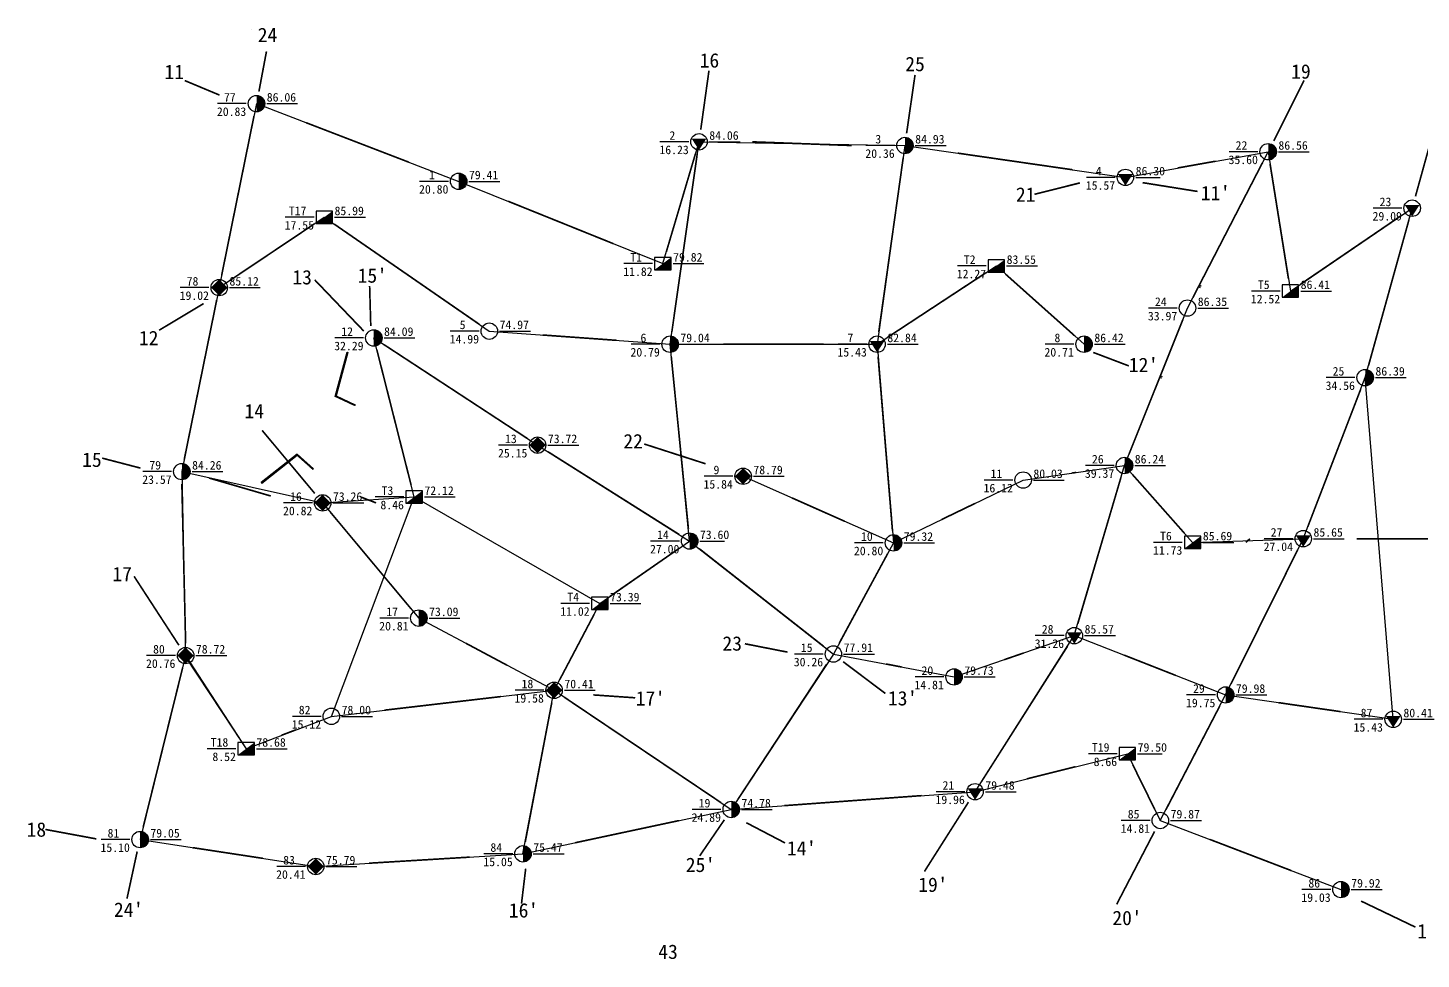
# Model space of a CAD drawing. Extents: x 520403 to 520696, y 4061789 to 4062037.
# Drawn here: x 520427.8 to 520597.5, y 4061923.4 to 4062036.7 of the extents above; entities that cross this region are included whole.
import ezdxf
from ezdxf.enums import TextEntityAlignment as Align

# ---------------------------------------------------------------- set-up
doc = ezdxf.new("R2010")
doc.units = 0
doc.header["$LTSCALE"] = 0.5
doc.linetypes.add('DIVIDE2', pattern=[15.875, 6.35, -3.175, 0, -3.175, 0, -3.175])
doc.layers.get('0').update_dxf_attribs({"linetype": 'CONTINUOUS'})
for name, color, linetype in [('10', 7, 'DIVIDE2'), ('4', 7, 'CONTINUOUS'), ('__get_xy', 4, 'CONTINUOUS'), ('PUB_TITLE', 4, 'CONTINUOUS'), ('WALL', 4, 'CONTINUOUS'), ('勘探点', 5, 'CONTINUOUS'), ('外部构架', 195, 'CONTINUOUS')]:
    doc.layers.add(name, color=color, linetype=linetype)
doc.layers.add('GH-08-G1-公园', color=7, linetype='CONTINUOUS', lineweight=0)
doc.layers.get('0').off()
doc.layers.get('PUB_TITLE').off()
doc.styles.add('宋体', font='')
doc.styles.add('黑体', font='simhei.ttf')
doc.styles.get('宋体').set_extended_font_data('SimSun')
pattern_1 = [(233.42941, (6.591708, 20.202038), (0.02549917, -0.01891705), [])]

# ---------------------------------------------------------------- blocks, each defined once
blk = doc.blocks.new('A$C765D70C4')
at = {"layer": '外部构架'}
h = blk.add_hatch(dxfattribs=at)
h.set_pattern_fill('ANSI31', color=256, scale=0.02)
h.set_pattern_definition(pattern_1)
h.paths.add_polyline_path([(6.21, 20.04), (3.59, 19.66), (1.83, 24.95), (1.93, 24.97), (3.66, 19.77), (6.2, 20.14)])
h = blk.add_hatch(dxfattribs=at)
h.set_pattern_fill('ANSI31', color=256, scale=0.02)
h.set_pattern_definition(pattern_1)
h.paths.add_polyline_path([(6.21, 10.84), (3.59, 11.23), (1.83, 5.93), (1.93, 5.92), (3.66, 11.12), (6.2, 10.75)])
for points in [[(5.29, 25.47), (3.41, 22.95), (3.64, 19.98)], [(5.38, 5.94), (3.41, 7.94), (3.64, 10.9)]]:
    blk.add_lwpolyline(points)
for points in [[(6.21, 20.04), (3.59, 19.66), (1.83, 24.95), (1.93, 24.97), (3.66, 19.77), (6.2, 20.14)], [(6.21, 10.84), (3.59, 11.23), (1.83, 5.93), (1.93, 5.92), (3.66, 11.12), (6.2, 10.75)]]:
    blk.add_lwpolyline(points, close=True, dxfattribs=at)

msp = doc.modelspace()

# ---------------------------------------------------------------- linework, layer by layer
at = {"layer": '10', "ltscale": 0.2, "const_width": 0.2}
for points in [[(520455.97, 4062028.99), (520456.89, 4062033.87)], [(520509.76, 4062024.35), (520510.76, 4062031.53)], [(520534.82, 4062023.9), (520535.85, 4062031.02)], [(520451.18, 4062028.56), (520446.94, 4062030.33)], [(520579.52, 4062022.99), (520583.21, 4062030.36)], [(520455.38, 4062026.05), (520451.43, 4062006.59)], [(520596.77, 4062016.23), (520599.44, 4062025.87)], [(520461.74, 4062025.19), (520474.22, 4062020.39)], [(520516.05, 4062022.87), (520528.12, 4062022.42)], [(520505.57, 4062009.48), (520509.12, 4062021.43)], [(520509.33, 4062021.38), (520506.24, 4061999.71)], [(520534.41, 4062020.93), (520531.43, 4061999.71)], [(520541.05, 4062021.49), (520555.02, 4062019.47)], [(520567.85, 4062019.69), (520572.44, 4062020.51)], [(520578.15, 4062020.33), (520569.7, 4062003.96)], [(520579.07, 4062020.18), (520581.31, 4062006.18)], [(520555.92, 4062017.87), (520550.39, 4062016.48)], [(520563.55, 4062017.9), (520570.24, 4062016.83)], [(520486.32, 4062015.63), (520499.12, 4062010.47)], [(520582.79, 4062005.54), (520595.13, 4062013.95)], [(520452.38, 4062005.95), (520462.68, 4062012.85)], [(520465.16, 4062012.84), (520482.78, 4062000.67)], [(520595.97, 4062013.34), (520591.05, 4061995.6)], [(520468.74, 4061999.83), (520462.77, 4062006.06)], [(520532.48, 4061999.05), (520544.49, 4062006.94)], [(520546.87, 4062006.76), (520555.31, 4061999.23)], [(520469.59, 4062000.44), (520469.45, 4062005.32)], [(520449.24, 4062003.18), (520443.82, 4061999.93)], [(520450.84, 4062003.65), (520446.88, 4061984.19)], [(520568.46, 4062001.24), (520561.9, 4061984.85)], [(520490.5, 4061999.35), (520499.54, 4061998.7)], [(520474.5, 4061981.08), (520470.33, 4061997.54)], [(520471.21, 4061998.17), (520488.64, 4061986.76)], [(520512.53, 4061998.23), (520524.73, 4061998.23)], [(520557.55, 4061997.23), (520561.87, 4061995.59)], [(520506.17, 4061996.74), (520508.26, 4061975.75)], [(520531.35, 4061996.73), (520533.1, 4061975.53)], [(520590.11, 4061992.76), (520583.64, 4061975.95)], [(520462.77, 4061980.06), (520456.36, 4061987.74)], [(520491.16, 4061985.14), (520507.14, 4061975.06)], [(520510.35, 4061983.67), (520502.88, 4061986.08)], [(520441.54, 4061983.15), (520436.89, 4061984.36)], [(520449.86, 4061981.95), (520457.41, 4061979.75)], [(520555.44, 4061982.61), (520554.91, 4061982.54)], [(520560.92, 4061982.02), (520555.66, 4061964.19)], [(520562.34, 4061982.34), (520568.64, 4061975.22)], [(520446.59, 4061981.22), (520447.05, 4061961.82)], [(520470.23, 4061978.91), (520468.37, 4061979.63)], [(520520.86, 4061979.52), (520527.28, 4061976.67)], [(520539.08, 4061976.88), (520543.16, 4061978.85)], [(520464.69, 4061977.76), (520474.48, 4061966.03)], [(520507.17, 4061973.4), (520498.71, 4061967.53)], [(520509.59, 4061973.33), (520524.73, 4061961.44)], [(520582.44, 4061973.21), (520574.32, 4061956.87)], [(520576.14, 4061974.1), (520576.61, 4061974.55)], [(520589.61, 4061974.55), (520599.61, 4061974.55)], [(520532.51, 4061972.72), (520526.62, 4061961.83)], [(520446.23, 4061961.58), (520440.78, 4061969.96)], [(520496.78, 4061965.34), (520492.61, 4061957.42)], [(520481.17, 4061961.82), (520486.17, 4061959.15)], [(520520.33, 4061960.74), (520515.13, 4061961.76)], [(520554.43, 4061961.48), (520543.96, 4061945.01)], [(520527.09, 4061959.58), (520532.24, 4061955.7)], [(520546.74, 4061959.83), (520549.09, 4061960.64)], [(520561.29, 4061960.38), (520567.6, 4061957.9)], [(520446.69, 4061958.86), (520441.87, 4061939.38)], [(520447.86, 4061959.06), (520453.6, 4061950.24)], [(520525.08, 4061959.26), (520514.29, 4061942.83)], [(520532.29, 4061959.3), (520534.21, 4061958.93)], [(520471.24, 4061953.67), (520485.45, 4061955.33)], [(520491.63, 4061954.62), (520488.4, 4061937.65)], [(520493.15, 4061955.25), (520512.22, 4061942.42)], [(520496.69, 4061955.53), (520501.78, 4061955.18)], [(520580.09, 4061954.59), (520587.62, 4061953.5)], [(520572.96, 4061954.2), (520566.4, 4061941.57)], [(520460.49, 4061951.29), (520458.71, 4061950.61)], [(520549.46, 4061945.31), (520555.39, 4061946.79)], [(520562.36, 4061947.02), (520565.04, 4061941.58)], [(520519.95, 4061942.05), (520536.67, 4061943.27)], [(520542.35, 4061942.47), (520536.99, 4061934.03)], [(520494.47, 4061937.53), (520507.11, 4061940.23)], [(520512.64, 4061940.33), (520509.63, 4061935.93)], [(520515.31, 4061939.97), (520520.02, 4061937.51)], [(520436.18, 4061938), (520429.98, 4061939.15)], [(520565.01, 4061938.91), (520560.4, 4061930.04)], [(520571.78, 4061937.92), (520581.63, 4061934.15)], [(520441.15, 4061936.46), (520439.91, 4061930.73)], [(520447.93, 4061936.93), (520456.46, 4061935.63)], [(520469.37, 4061935.04), (520481.63, 4061935.78)], [(520488.45, 4061934.39), (520487.94, 4061930.13)], [(520590.15, 4061930.43), (520596.76, 4061927.26)]]:
    msp.add_lwpolyline(points, dxfattribs=at)
at = {"layer": '4'}
for p, q in [((520454.43, 4062027.52), (520450.93, 4062027.52)), ((520456.93, 4062027.52), (520460.68, 4062027.52)), ((520508.3, 4062022.87), (520504.8, 4062022.87)), ((520510.8, 4062022.87), (520514.55, 4062022.87)), ((520533.37, 4062022.42), (520529.87, 4062022.42)), ((520535.87, 4062022.42), (520539.62, 4062022.42)), ((520577.59, 4062021.66), (520574.09, 4062021.66)), ((520580.09, 4062021.66), (520583.84, 4062021.66)), ((520479.04, 4062018.06), (520475.54, 4062018.06)), ((520481.54, 4062018.06), (520485.29, 4062018.06)), ((520560.21, 4062018.54), (520556.71, 4062018.54)), ((520562.71, 4062018.54), (520565.71, 4062018.54)), ((520464.93, 4062014.44), (520462.93, 4062014.44)), ((520462.93, 4062014.44), (520462.93, 4062012.94)), ((520464.93, 4062012.94), (520464.93, 4062014.44)), ((520595.12, 4062014.79), (520591.62, 4062014.79)), ((520462.68, 4062013.69), (520459.18, 4062013.69)), ((520462.93, 4062012.94), (520464.93, 4062012.94)), ((520465.18, 4062013.69), (520468.93, 4062013.69)), ((520503.9, 4062008.04), (520500.4, 4062008.04)), ((520506.15, 4062008.79), (520504.15, 4062008.79)), ((520504.15, 4062008.79), (520504.15, 4062007.29)), ((520504.15, 4062007.29), (520506.15, 4062007.29)), ((520506.15, 4062007.29), (520506.15, 4062008.79)), ((520506.4, 4062008.04), (520510.15, 4062008.04)), ((520544.5, 4062007.76), (520541, 4062007.76)), ((520546.75, 4062008.51), (520544.75, 4062008.51)), ((520544.75, 4062008.51), (520544.75, 4062007.01)), ((520546.75, 4062007.01), (520546.75, 4062008.51)), ((520547, 4062007.76), (520550.75, 4062007.76)), ((520544.75, 4062007.01), (520546.75, 4062007.01)), ((520449.89, 4062005.12), (520446.39, 4062005.12)), ((520452.39, 4062005.12), (520456.14, 4062005.12)), ((520580.3, 4062004.7), (520576.8, 4062004.7)), ((520582.55, 4062005.45), (520580.55, 4062005.45)), ((520580.55, 4062005.45), (520580.55, 4062003.95)), ((520580.55, 4062003.95), (520582.55, 4062003.95)), ((520582.55, 4062003.95), (520582.55, 4062005.45)), ((520582.8, 4062004.7), (520586.55, 4062004.7)), ((520567.77, 4062002.63), (520564.27, 4062002.63)), ((520570.27, 4062002.63), (520574.02, 4062002.63)), ((520468.71, 4061998.99), (520465.21, 4061998.99)), ((520471.21, 4061998.99), (520474.96, 4061998.99)), ((520482.77, 4061999.82), (520479.27, 4061999.82)), ((520485.27, 4061999.82), (520489.02, 4061999.82)), ((520504.78, 4061998.23), (520501.28, 4061998.23)), ((520507.28, 4061998.23), (520511.03, 4061998.23)), ((520529.98, 4061998.23), (520526.48, 4061998.23)), ((520532.48, 4061998.23), (520536.23, 4061998.23)), ((520555.18, 4061998.23), (520551.68, 4061998.23)), ((520557.68, 4061998.23), (520561.43, 4061998.23)), ((520589.4, 4061994.16), (520585.9, 4061994.16)), ((520591.9, 4061994.16), (520595.65, 4061994.16)), ((520488.65, 4061985.94), (520485.15, 4061985.94)), ((520491.15, 4061985.94), (520494.9, 4061985.94)), ((520560.1, 4061983.46), (520556.6, 4061983.46)), ((520562.6, 4061983.46), (520566.35, 4061983.46)), ((520445.34, 4061982.72), (520441.84, 4061982.72)), ((520447.84, 4061982.72), (520451.59, 4061982.72)), ((520513.67, 4061982.15), (520510.17, 4061982.15)), ((520516.17, 4061982.15), (520519.92, 4061982.15)), ((520475.87, 4061980.38), (520473.87, 4061980.38)), ((520473.87, 4061980.38), (520473.87, 4061978.88)), ((520475.87, 4061978.88), (520475.87, 4061980.38)), ((520547.76, 4061981.69), (520544.26, 4061981.69)), ((520550.26, 4061981.69), (520554.01, 4061981.69)), ((520462.48, 4061978.91), (520458.98, 4061978.91)), ((520464.98, 4061978.91), (520468.73, 4061978.91)), ((520473.62, 4061979.63), (520470.12, 4061979.63)), ((520473.87, 4061978.88), (520475.87, 4061978.88)), ((520476.12, 4061979.63), (520479.87, 4061979.63)), ((520507.16, 4061974.26), (520503.66, 4061974.26)), ((520509.66, 4061974.26), (520512.66, 4061974.26)), ((520531.98, 4061974.04), (520528.48, 4061974.04)), ((520534.48, 4061974.04), (520538.23, 4061974.04)), ((520568.39, 4061974.1), (520564.89, 4061974.1)), ((520570.64, 4061974.85), (520568.64, 4061974.85)), ((520568.64, 4061974.85), (520568.64, 4061973.35)), ((520568.64, 4061973.35), (520570.64, 4061973.35)), ((520570.64, 4061973.35), (520570.64, 4061974.85)), ((520570.89, 4061974.1), (520574.64, 4061974.1)), ((520581.86, 4061974.55), (520578.36, 4061974.55)), ((520584.36, 4061974.55), (520588.11, 4061974.55)), ((520496.23, 4061966.67), (520492.73, 4061966.67)), ((520498.48, 4061967.42), (520496.48, 4061967.42)), ((520496.48, 4061967.42), (520496.48, 4061965.92)), ((520498.48, 4061965.92), (520498.48, 4061967.42)), ((520498.73, 4061966.67), (520502.48, 4061966.67)), ((520474.19, 4061964.88), (520470.69, 4061964.88)), ((520476.69, 4061964.88), (520480.44, 4061964.88)), ((520496.48, 4061965.92), (520498.48, 4061965.92)), ((520553.99, 4061962.75), (520550.49, 4061962.75)), ((520556.49, 4061962.75), (520560.24, 4061962.75)), ((520445.8, 4061960.32), (520442.3, 4061960.32)), ((520448.3, 4061960.32), (520452.05, 4061960.32)), ((520524.66, 4061960.51), (520521.16, 4061960.51)), ((520527.16, 4061960.51), (520530.91, 4061960.51)), ((520539.35, 4061957.72), (520535.85, 4061957.72)), ((520541.85, 4061957.72), (520545.6, 4061957.72)), ((520490.66, 4061956.09), (520487.16, 4061956.09)), ((520493.16, 4061956.09), (520496.91, 4061956.09)), ((520572.41, 4061955.53), (520568.91, 4061955.53)), ((520574.91, 4061955.53), (520578.66, 4061955.53)), ((520463.54, 4061952.92), (520460.04, 4061952.92)), ((520466.04, 4061952.92), (520469.79, 4061952.92)), ((520592.81, 4061952.56), (520589.31, 4061952.56)), ((520595.31, 4061952.56), (520599.06, 4061952.56)), ((520455.42, 4061949.73), (520453.42, 4061949.73)), ((520453.42, 4061949.73), (520453.42, 4061948.23)), ((520455.42, 4061948.23), (520455.42, 4061949.73)), ((520453.17, 4061948.98), (520449.67, 4061948.98)), ((520453.42, 4061948.23), (520455.42, 4061948.23)), ((520455.67, 4061948.98), (520459.42, 4061948.98)), ((520560.45, 4061948.37), (520556.95, 4061948.37)), ((520562.7, 4061949.12), (520560.7, 4061949.12)), ((520560.7, 4061949.12), (520560.7, 4061947.62)), ((520562.7, 4061947.62), (520562.7, 4061949.12)), ((520562.95, 4061948.37), (520565.95, 4061948.37)), ((520560.7, 4061947.62), (520562.7, 4061947.62)), ((520541.91, 4061943.74), (520538.41, 4061943.74)), ((520544.41, 4061943.74), (520548.16, 4061943.74)), ((520512.22, 4061941.58), (520508.72, 4061941.58)), ((520514.72, 4061941.58), (520518.47, 4061941.58)), ((520564.46, 4061940.24), (520560.96, 4061940.24)), ((520566.96, 4061940.24), (520570.71, 4061940.24)), ((520440.26, 4061937.92), (520436.76, 4061937.92)), ((520442.76, 4061937.92), (520446.51, 4061937.92)), ((520486.87, 4061936.18), (520483.37, 4061936.18)), ((520489.37, 4061936.18), (520493.12, 4061936.18)), ((520461.64, 4061934.64), (520458.14, 4061934.64)), ((520464.14, 4061934.64), (520467.89, 4061934.64)), ((520586.45, 4061931.83), (520582.95, 4061931.83)), ((520588.95, 4061931.83), (520592.7, 4061931.83))]:
    msp.add_line(p, q, dxfattribs=at)
at = {"layer": '4', "const_width": 1}
for points in [[(520455.68, 4062027.02, 1), (520455.68, 4062028.02, 1)], [(520534.62, 4062021.92, 1), (520534.62, 4062022.92, 1)], [(520578.84, 4062021.16, 1), (520578.84, 4062022.16, 1)], [(520480.29, 4062017.56, 1), (520480.29, 4062018.56, 1)], [(520469.96, 4061998.49, 1), (520469.96, 4061999.49, 1)], [(520506.03, 4061997.73, 1), (520506.03, 4061998.73, 1)], [(520556.43, 4061997.73, 1), (520556.43, 4061998.73, 1)], [(520590.65, 4061993.66, 1), (520590.65, 4061994.66, 1)], [(520446.59, 4061982.22, 1), (520446.59, 4061983.22, 1)], [(520561.35, 4061982.96, 1), (520561.35, 4061983.96, 1)], [(520508.41, 4061973.76, 1), (520508.41, 4061974.76, 1)], [(520533.23, 4061973.54, 1), (520533.23, 4061974.54, 1)], [(520475.44, 4061964.38, 1), (520475.44, 4061965.38, 1)], [(520540.6, 4061957.22, 1), (520540.6, 4061958.22, 1)], [(520573.66, 4061955.03, 1), (520573.66, 4061956.03, 1)], [(520513.47, 4061941.08, 1), (520513.47, 4061942.08, 1)], [(520441.51, 4061937.42, 1), (520441.51, 4061938.42, 1)], [(520488.12, 4061935.68, 1), (520488.12, 4061936.68, 1)], [(520587.7, 4061931.33, 1), (520587.7, 4061932.33, 1)]]:
    msp.add_lwpolyline(points, format="xyb", dxfattribs=at)
at = {"layer": '4'}
for centre in [(520455.68, 4062027.52), (520509.55, 4062022.87), (520534.62, 4062022.42), (520578.84, 4062021.66), (520480.29, 4062018.06), (520561.46, 4062018.54), (520596.37, 4062014.79), (520451.14, 4062005.12), (520569.02, 4062002.63), (520484.02, 4061999.82), (520469.96, 4061998.99), (520506.03, 4061998.23), (520531.23, 4061998.23), (520556.43, 4061998.23), (520590.65, 4061994.16), (520489.9, 4061985.94), (520446.59, 4061982.72), (520561.35, 4061983.46), (520514.92, 4061982.15), (520549.01, 4061981.69), (520463.73, 4061978.91), (520508.41, 4061974.26), (520533.23, 4061974.04), (520583.11, 4061974.55), (520475.44, 4061964.88), (520555.24, 4061962.75), (520525.91, 4061960.51), (520447.05, 4061960.32), (520540.6, 4061957.72), (520491.91, 4061956.09), (520573.66, 4061955.53), (520464.79, 4061952.92), (520594.06, 4061952.56), (520543.16, 4061943.74), (520513.47, 4061941.58), (520565.71, 4061940.24), (520441.51, 4061937.92), (520488.12, 4061936.18), (520462.89, 4061934.64), (520587.7, 4061931.83)]:
    msp.add_circle(centre, 1, dxfattribs=at)
for points in [[(520508.65, 4062023.27), (520510.45, 4062023.27), (520509.55, 4062021.87)], [(520560.56, 4062018.94), (520562.36, 4062018.94), (520561.46, 4062017.54)], [(520462.93, 4062012.94), (520464.93, 4062012.94), (520464.93, 4062014.44)], [(520595.47, 4062015.19), (520597.27, 4062015.19), (520596.37, 4062013.79)], [(520504.15, 4062007.29), (520506.15, 4062007.29), (520506.15, 4062008.79)], [(520544.75, 4062007.01), (520546.75, 4062007.01), (520546.75, 4062008.51)], [(520450.14, 4062005.12), (520451.14, 4062006.12), (520452.14, 4062005.12)], [(520450.14, 4062005.12), (520451.14, 4062004.12), (520452.14, 4062005.12)], [(520580.55, 4062003.95), (520582.55, 4062003.95), (520582.55, 4062005.45)], [(520530.33, 4061998.63), (520532.13, 4061998.63), (520531.23, 4061997.23)], [(520488.9, 4061985.94), (520489.9, 4061986.94), (520490.9, 4061985.94)], [(520488.9, 4061985.94), (520489.9, 4061984.94), (520490.9, 4061985.94)], [(520513.92, 4061982.15), (520514.92, 4061983.15), (520515.92, 4061982.15)], [(520513.92, 4061982.15), (520514.92, 4061981.15), (520515.92, 4061982.15)], [(520473.87, 4061978.88), (520475.87, 4061978.88), (520475.87, 4061980.38)], [(520462.73, 4061978.91), (520463.73, 4061979.91), (520464.73, 4061978.91)], [(520462.73, 4061978.91), (520463.73, 4061977.91), (520464.73, 4061978.91)], [(520582.21, 4061974.95), (520584.01, 4061974.95), (520583.11, 4061973.55)], [(520568.64, 4061973.35), (520570.64, 4061973.35), (520570.64, 4061974.85)], [(520496.48, 4061965.92), (520498.48, 4061965.92), (520498.48, 4061967.42)], [(520554.34, 4061963.15), (520556.14, 4061963.15), (520555.24, 4061961.75)], [(520446.05, 4061960.32), (520447.05, 4061961.32), (520448.05, 4061960.32)], [(520446.05, 4061960.32), (520447.05, 4061959.32), (520448.05, 4061960.32)], [(520490.91, 4061956.09), (520491.91, 4061957.09), (520492.91, 4061956.09)], [(520490.91, 4061956.09), (520491.91, 4061955.09), (520492.91, 4061956.09)], [(520593.16, 4061952.96), (520594.96, 4061952.96), (520594.06, 4061951.56)], [(520453.42, 4061948.23), (520455.42, 4061948.23), (520455.42, 4061949.73)], [(520560.7, 4061947.62), (520562.7, 4061947.62), (520562.7, 4061949.12)], [(520542.26, 4061944.14), (520544.06, 4061944.14), (520543.16, 4061942.74)], [(520461.89, 4061934.64), (520462.89, 4061935.64), (520463.89, 4061934.64)], [(520461.89, 4061934.64), (520462.89, 4061933.64), (520463.89, 4061934.64)]]:
    msp.add_solid(points, dxfattribs=at)
at = {"layer": '__get_xy', "flags": 128}
for points in [[(520455.68, 4062027.52), (520451.14, 4062005.12), (520446.59, 4061982.72), (520447.05, 4061960.32), (520441.51, 4061937.92)], [(520455.68, 4062027.52), (520480.29, 4062018.06), (520505.15, 4062008.04), (520509.55, 4062022.87), (520534.62, 4062022.42), (520561.46, 4062018.54)], [(520488.12, 4061936.18), (520491.91, 4061956.09), (520497.48, 4061966.67), (520508.41, 4061974.26), (520506.03, 4061998.23), (520509.55, 4062022.87)], [(520534.62, 4062022.42), (520531.23, 4061998.23), (520533.23, 4061974.04), (520525.91, 4061960.51), (520513.47, 4061941.58)], [(520543.16, 4061943.74), (520555.24, 4061962.75), (520561.35, 4061983.46), (520569.02, 4062002.63), (520578.84, 4062021.66)], [(520561.46, 4062018.54), (520578.84, 4062021.66), (520581.55, 4062004.7), (520596.37, 4062014.79)], [(520565.71, 4061940.24), (520573.66, 4061955.53), (520583.11, 4061974.55), (520590.65, 4061994.16), (520596.37, 4062014.79)], [(520451.14, 4062005.12), (520463.93, 4062013.69), (520484.02, 4061999.82), (520506.03, 4061998.23), (520531.23, 4061998.23), (520545.75, 4062007.76), (520556.43, 4061998.23)], [(520446.59, 4061982.72), (520463.73, 4061978.91), (520474.87, 4061979.63), (520469.96, 4061998.99)], [(520469.96, 4061998.99), (520489.9, 4061985.94), (520508.41, 4061974.26), (520525.91, 4061960.51)], [(520514.92, 4061982.15), (520533.23, 4061974.04), (520549.01, 4061981.69), (520561.35, 4061983.46), (520569.64, 4061974.1), (520583.11, 4061974.55)], [(520463.73, 4061978.91), (520475.44, 4061964.88), (520491.91, 4061956.09), (520513.47, 4061941.58)], [(520525.91, 4061960.51), (520540.6, 4061957.72), (520555.24, 4061962.75), (520573.66, 4061955.53), (520594.06, 4061952.56)], [(520446.93, 4061960.32), (520454.42, 4061948.98), (520464.79, 4061952.92), (520491.91, 4061956.09)], [(520441.51, 4061937.92), (520462.89, 4061934.64), (520488.12, 4061936.18), (520513.47, 4061941.58), (520543.16, 4061943.74), (520561.7, 4061948.37), (520565.71, 4061940.24), (520587.7, 4061931.83)]]:
    msp.add_lwpolyline(points, dxfattribs=at)
at = {"layer": 'GH-08-G1-公园', "lineweight": 5}
msp.add_lwpolyline([(520455.03, 4062036.56, 0.000115), (520455.02, 4062036.55, 0.000115)], format="xyb", dxfattribs=at)
at = {"layer": 'WALL'}
for p, q in [((520570.62, 4062005.09), (520570.44, 4062005.18)), ((520570.7, 4062005.27), (520570.52, 4062005.36)), ((520565.9, 4061994.08), (520565.71, 4061994.15)), ((520565.97, 4061994.27), (520565.79, 4061994.34))]:
    msp.add_line(p, q, dxfattribs=at)
at = {"layer": '勘探点', "flags": 128}
for points in [[(520455.68, 4062027.52), (520480.29, 4062018.06), (520505.15, 4062008.04), (520509.55, 4062022.87), (520534.62, 4062022.42), (520561.46, 4062018.54)], [(520561.46, 4062018.54), (520578.84, 4062021.66), (520581.55, 4062004.7), (520596.37, 4062014.79)], [(520451.14, 4062005.12), (520463.93, 4062013.69), (520484.02, 4061999.82), (520506.03, 4061998.23), (520531.23, 4061998.23), (520545.75, 4062007.76), (520556.43, 4061998.23)], [(520469.96, 4061998.99), (520489.9, 4061985.94), (520508.41, 4061974.26), (520525.91, 4061960.51)], [(520594.06, 4061952.56), (520590.65, 4061994.16)], [(520514.92, 4061982.15), (520533.23, 4061974.04), (520549.01, 4061981.69), (520561.35, 4061983.46), (520569.64, 4061974.1), (520583.11, 4061974.55)], [(520447.05, 4061960.32), (520454.42, 4061948.98), (520464.79, 4061952.92), (520474.87, 4061979.63), (520497.48, 4061966.67)], [(520463.73, 4061978.91), (520475.44, 4061964.88), (520491.91, 4061956.09), (520513.47, 4061941.58)], [(520441.51, 4061937.92), (520462.89, 4061934.64), (520488.12, 4061936.18), (520513.47, 4061941.58), (520543.16, 4061943.74), (520561.7, 4061948.37), (520565.71, 4061940.24), (520587.7, 4061931.83)]]:
    msp.add_lwpolyline(points, dxfattribs=at)

# ---------------------------------------------------------------- block references
at = {"layer": 'PUB_TITLE', "rotation": 326.6687794314721}
msp.add_blockref('A$C765D70C4', (520451.46, 4061977.43), dxfattribs=at)

# ---------------------------------------------------------------- texts
at = {"layer": '10', "style": '黑体'}
for s, p in [('24', (520455.83, 4062035.01)), ('16', (520509.63, 4062031.91)), ('25', (520534.66, 4062031.47)), ('11', (520444.48, 4062030.52)), ('19', (520581.64, 4062030.56)), ("11'", (520570.64, 4062015.76)), ('21', (520548.13, 4062015.58)), ('13', (520460.04, 4062005.51)), ("15'", (520467.99, 4062005.72)), ('12', (520441.36, 4061998.11)), ("12'", (520561.88, 4061994.84)), ('14', (520454.22, 4061989.21)), ('22', (520500.34, 4061985.55)), ('15', (520434.45, 4061983.29)), ('17', (520438.13, 4061969.37)), ('23', (520512.4, 4061960.92)), ("17'", (520501.84, 4061954.23)), ("13'", (520532.55, 4061954.25)), ('18', (520427.69, 4061938.27)), ("14'", (520520.25, 4061935.98)), ("25'", (520507.94, 4061933.97)), ("19'", (520536.24, 4061931.55)), ("24'", (520438.32, 4061928.51)), ("16'", (520486.4, 4061928.43)), ("20'", (520559.87, 4061927.5)), ("18'", (520596.99, 4061925.89)), ('43', (520504.59, 4061923.39))]:
    msp.add_text(s, height=1.75, dxfattribs=at).set_placement(p)
at = {"layer": '4', "style": '宋体'}
for s, p in [('77', (520452.43, 4062027.77)), ('2', (520506.3, 4062023.12)), ('3', (520531.37, 4062022.67)), ('22', (520575.59, 4062021.91)), ('1', (520477.04, 4062018.31)), ('4', (520558.21, 4062018.79)), ('23', (520593.12, 4062015.04)), ('T17', (520460.68, 4062013.94)), ('T1', (520501.9, 4062008.29)), ('T2', (520542.5, 4062008.01)), ('78', (520447.89, 4062005.37)), ('T5', (520578.3, 4062004.95)), ('24', (520565.77, 4062002.88)), ('5', (520480.77, 4062000.07)), ('12', (520466.71, 4061999.24)), ('6', (520502.78, 4061998.48)), ('7', (520527.98, 4061998.48)), ('8', (520553.18, 4061998.48)), ('25', (520587.4, 4061994.41)), ('13', (520486.65, 4061986.19)), ('79', (520443.34, 4061982.97)), ('9', (520511.67, 4061982.4)), ('26', (520558.1, 4061983.71)), ('11', (520545.76, 4061981.94)), ('16', (520460.48, 4061979.16)), ('T3', (520471.62, 4061979.88)), ('14', (520505.16, 4061974.51)), ('10', (520529.98, 4061974.29)), ('T6', (520566.39, 4061974.35)), ('27', (520579.86, 4061974.8)), ('T4', (520494.23, 4061966.92)), ('17', (520472.19, 4061965.13)), ('28', (520551.99, 4061963)), ('80', (520443.8, 4061960.57)), ('15', (520522.66, 4061960.76)), ('20', (520537.35, 4061957.97)), ('18', (520488.66, 4061956.34)), ('29', (520570.41, 4061955.78)), ('82', (520461.54, 4061953.17)), ('87', (520590.81, 4061952.81)), ('T18', (520451.17, 4061949.23)), ('T19', (520558.45, 4061948.62)), ('21', (520539.91, 4061943.99)), ('19', (520510.22, 4061941.83)), ('85', (520562.46, 4061940.49)), ('81', (520438.26, 4061938.17)), ('84', (520484.87, 4061936.43)), ('83', (520459.64, 4061934.89)), ('86', (520584.45, 4061932.08))]:
    msp.add_text(s, height=1.05, dxfattribs=at).set_placement(p, align=Align.CENTER)
for s, p in [('86.06', (520456.93, 4062027.77)), ('84.06', (520510.8, 4062023.12)), ('84.93', (520535.87, 4062022.67)), ('86.56', (520580.09, 4062021.91)), ('79.41', (520481.54, 4062018.31)), ('86.30', (520562.71, 4062018.79)), ('85.99', (520465.18, 4062013.94)), ('79.82', (520506.4, 4062008.29)), ('83.55', (520547, 4062008.01)), ('85.12', (520452.39, 4062005.37)), ('86.41', (520582.8, 4062004.95)), ('86.35', (520570.27, 4062002.88)), ('74.97', (520485.27, 4062000.07)), ('84.09', (520471.21, 4061999.24)), ('79.04', (520507.28, 4061998.48)), ('82.84', (520532.48, 4061998.48)), ('86.42', (520557.68, 4061998.48)), ('86.39', (520591.9, 4061994.41)), ('73.72', (520491.15, 4061986.19)), ('84.26', (520447.84, 4061982.97)), ('78.79', (520516.17, 4061982.4)), ('86.24', (520562.6, 4061983.71)), ('80.03', (520550.26, 4061981.94)), ('73.26', (520464.98, 4061979.16)), ('72.12', (520476.12, 4061979.88)), ('73.60', (520509.66, 4061974.51)), ('79.32', (520534.48, 4061974.29)), ('85.69', (520570.89, 4061974.35)), ('85.65', (520584.36, 4061974.8)), ('73.39', (520498.73, 4061966.92)), ('73.09', (520476.69, 4061965.13)), ('85.57', (520556.49, 4061963)), ('78.72', (520448.3, 4061960.57)), ('77.91', (520527.16, 4061960.76)), ('79.73', (520541.85, 4061957.97)), ('70.41', (520493.16, 4061956.34)), ('79.98', (520574.91, 4061955.78)), ('78.00', (520466.04, 4061953.17)), ('80.41', (520595.31, 4061952.81)), ('78.68', (520455.67, 4061949.23)), ('79.50', (520562.95, 4061948.62)), ('79.48', (520544.41, 4061943.99)), ('74.78', (520514.72, 4061941.83)), ('79.87', (520566.96, 4061940.49)), ('79.05', (520442.76, 4061938.17)), ('75.47', (520489.37, 4061936.43)), ('75.79', (520464.14, 4061934.89)), ('79.92', (520588.95, 4061932.08))]:
    msp.add_text(s, height=1.05, dxfattribs=at).set_placement(p)
for s, p in [('20.83', (520454.43, 4062026.02)), ('16.23', (520508.3, 4062021.37)), ('20.36', (520533.37, 4062020.92)), ('35.60', (520577.59, 4062020.16)), ('20.80', (520479.04, 4062016.56)), ('15.57', (520560.21, 4062017.04)), ('29.09', (520595.12, 4062013.29)), ('17.55', (520462.68, 4062012.19)), ('11.82', (520503.9, 4062006.54)), ('12.27', (520544.5, 4062006.26)), ('19.02', (520449.89, 4062003.62)), ('12.52', (520580.3, 4062003.2)), ('33.97', (520567.77, 4062001.13)), ('14.99', (520482.77, 4061998.32)), ('32.29', (520468.71, 4061997.49)), ('20.79', (520504.78, 4061996.73)), ('15.43', (520529.98, 4061996.73)), ('20.71', (520555.18, 4061996.73)), ('34.56', (520589.4, 4061992.66)), ('25.15', (520488.65, 4061984.44)), ('23.57', (520445.34, 4061981.22)), ('39.37', (520560.1, 4061981.96)), ('15.84', (520513.67, 4061980.65)), ('16.12', (520547.76, 4061980.19)), ('20.82', (520462.48, 4061977.41)), ('8.46', (520473.62, 4061978.13)), ('27.00', (520507.16, 4061972.76)), ('20.80', (520531.98, 4061972.54)), ('11.73', (520568.39, 4061972.6)), ('27.04', (520581.86, 4061973.05)), ('11.02', (520496.23, 4061965.17)), ('20.81', (520474.19, 4061963.38)), ('31.26', (520553.99, 4061961.25)), ('20.76', (520445.8, 4061958.82)), ('30.26', (520524.66, 4061959.01)), ('14.81', (520539.35, 4061956.22)), ('19.58', (520490.66, 4061954.59)), ('19.75', (520572.41, 4061954.03)), ('15.12', (520463.54, 4061951.42)), ('15.43', (520592.81, 4061951.06)), ('8.52', (520453.17, 4061947.48)), ('8.66', (520560.45, 4061946.87)), ('19.96', (520541.91, 4061942.24)), ('24.89', (520512.22, 4061940.08)), ('14.81', (520564.46, 4061938.74)), ('15.10', (520440.26, 4061936.42)), ('15.05', (520486.87, 4061934.68)), ('20.41', (520461.64, 4061933.14)), ('19.03', (520586.45, 4061930.33))]:
    msp.add_text(s, height=1.05, dxfattribs=at).set_placement(p, align=Align.RIGHT)

doc.saveas('drawing.dxf')
